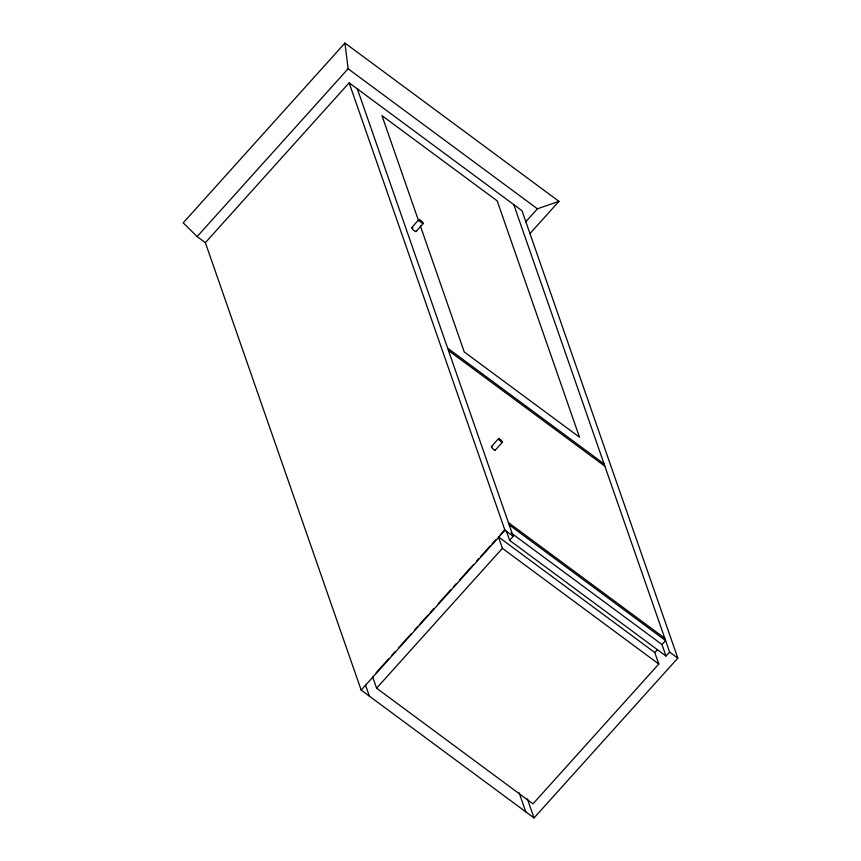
<?xml version="1.0" encoding="UTF-8"?>
<svg xmlns="http://www.w3.org/2000/svg" width="861" height="861" viewBox="0 0 861 861"><rect width="100%" height="100%" fill="white"/><g stroke="black" fill="none" stroke-linecap="round" stroke-linejoin="round"><path stroke-width="1.29" d="M530.204 233.331L558.961 201.356L344.949 43.05L183.189 222.859L197.137 236.581L205.359 242.662L361.168 690.081L534.024 817.95L677.811 658.127L522.003 210.708L349.146 82.839L205.359 242.662M197.137 236.581L348.102 68.762L344.949 43.05M411.773 227.508L418.963 219.523M415.992 231.534L423.181 223.537A2.938 0.678 42 0 0 420.642 220.308A2.938 0.678 42 0 0 419.393 220.739A2.938 0.678 42 0 0 423.181 223.537M525.748 221.794L537.425 208.803L558.961 201.356M491.416 446.59L498.605 438.593M495.215 450.217L502.404 442.22A2.648 0.613 42 0 0 500.123 439.314A2.648 0.613 42 0 0 498.993 439.691A2.648 0.613 42 0 0 502.404 442.22M376.192 672.71L388.774 658.73M391.464 655.727L395.059 651.734M398.654 647.741L411.235 633.761M414.83 629.757L417.531 626.765M419.329 624.763L428.315 614.776M430.113 612.774L433.707 608.781M438.195 603.787L450.777 589.807M453.478 586.804L456.169 583.812M459.763 579.819L473.249 564.827M476.843 560.834L478.641 558.832M480.438 556.841L490.318 545.852M492.115 543.851L495.71 539.858M500.209 534.864L504.697 529.87M361.168 690.081L504.955 530.258L349.146 82.839M376.591 688.187L502.404 548.328L498.411 536.855L654.801 652.552L658.794 664.025L532.981 803.873L376.591 688.187L372.598 676.714M513.78 204.617L669.578 652.035L665.983 656.028L509.594 540.342L513.188 536.349L357.38 88.931M654.801 652.552L657.503 649.549M665.983 656.028L661.991 644.555L665.585 640.562L509.195 524.876M348.102 68.762L537.425 208.803M447.666 348.199L604.067 463.885M448.463 350.492L604.863 466.188M508.388 522.573L664.789 638.27M510.993 532.862L661.991 644.555M504.955 530.258L513.188 536.349M669.578 652.035L677.811 658.127M502.404 548.328L658.794 664.025M418.629 220.943L381.95 115.622L497.195 200.871L579.485 437.194L464.251 351.955L420.394 226.012M506.397 531.162L509.594 540.342M527.406 798.933L534.024 817.95M519.172 792.852L525.791 811.858M365.43 684.764L369.401 696.172M495.29 449.862A2.648 0.613 42 0 1 492.664 448.624A2.648 0.613 42 0 1 491.997 446.719M416.067 231.135A2.938 0.678 42 0 1 414.496 230.877A2.938 0.678 42 0 1 411.806 228.143A2.938 0.678 42 0 1 412.903 227.928"/></g></svg>
